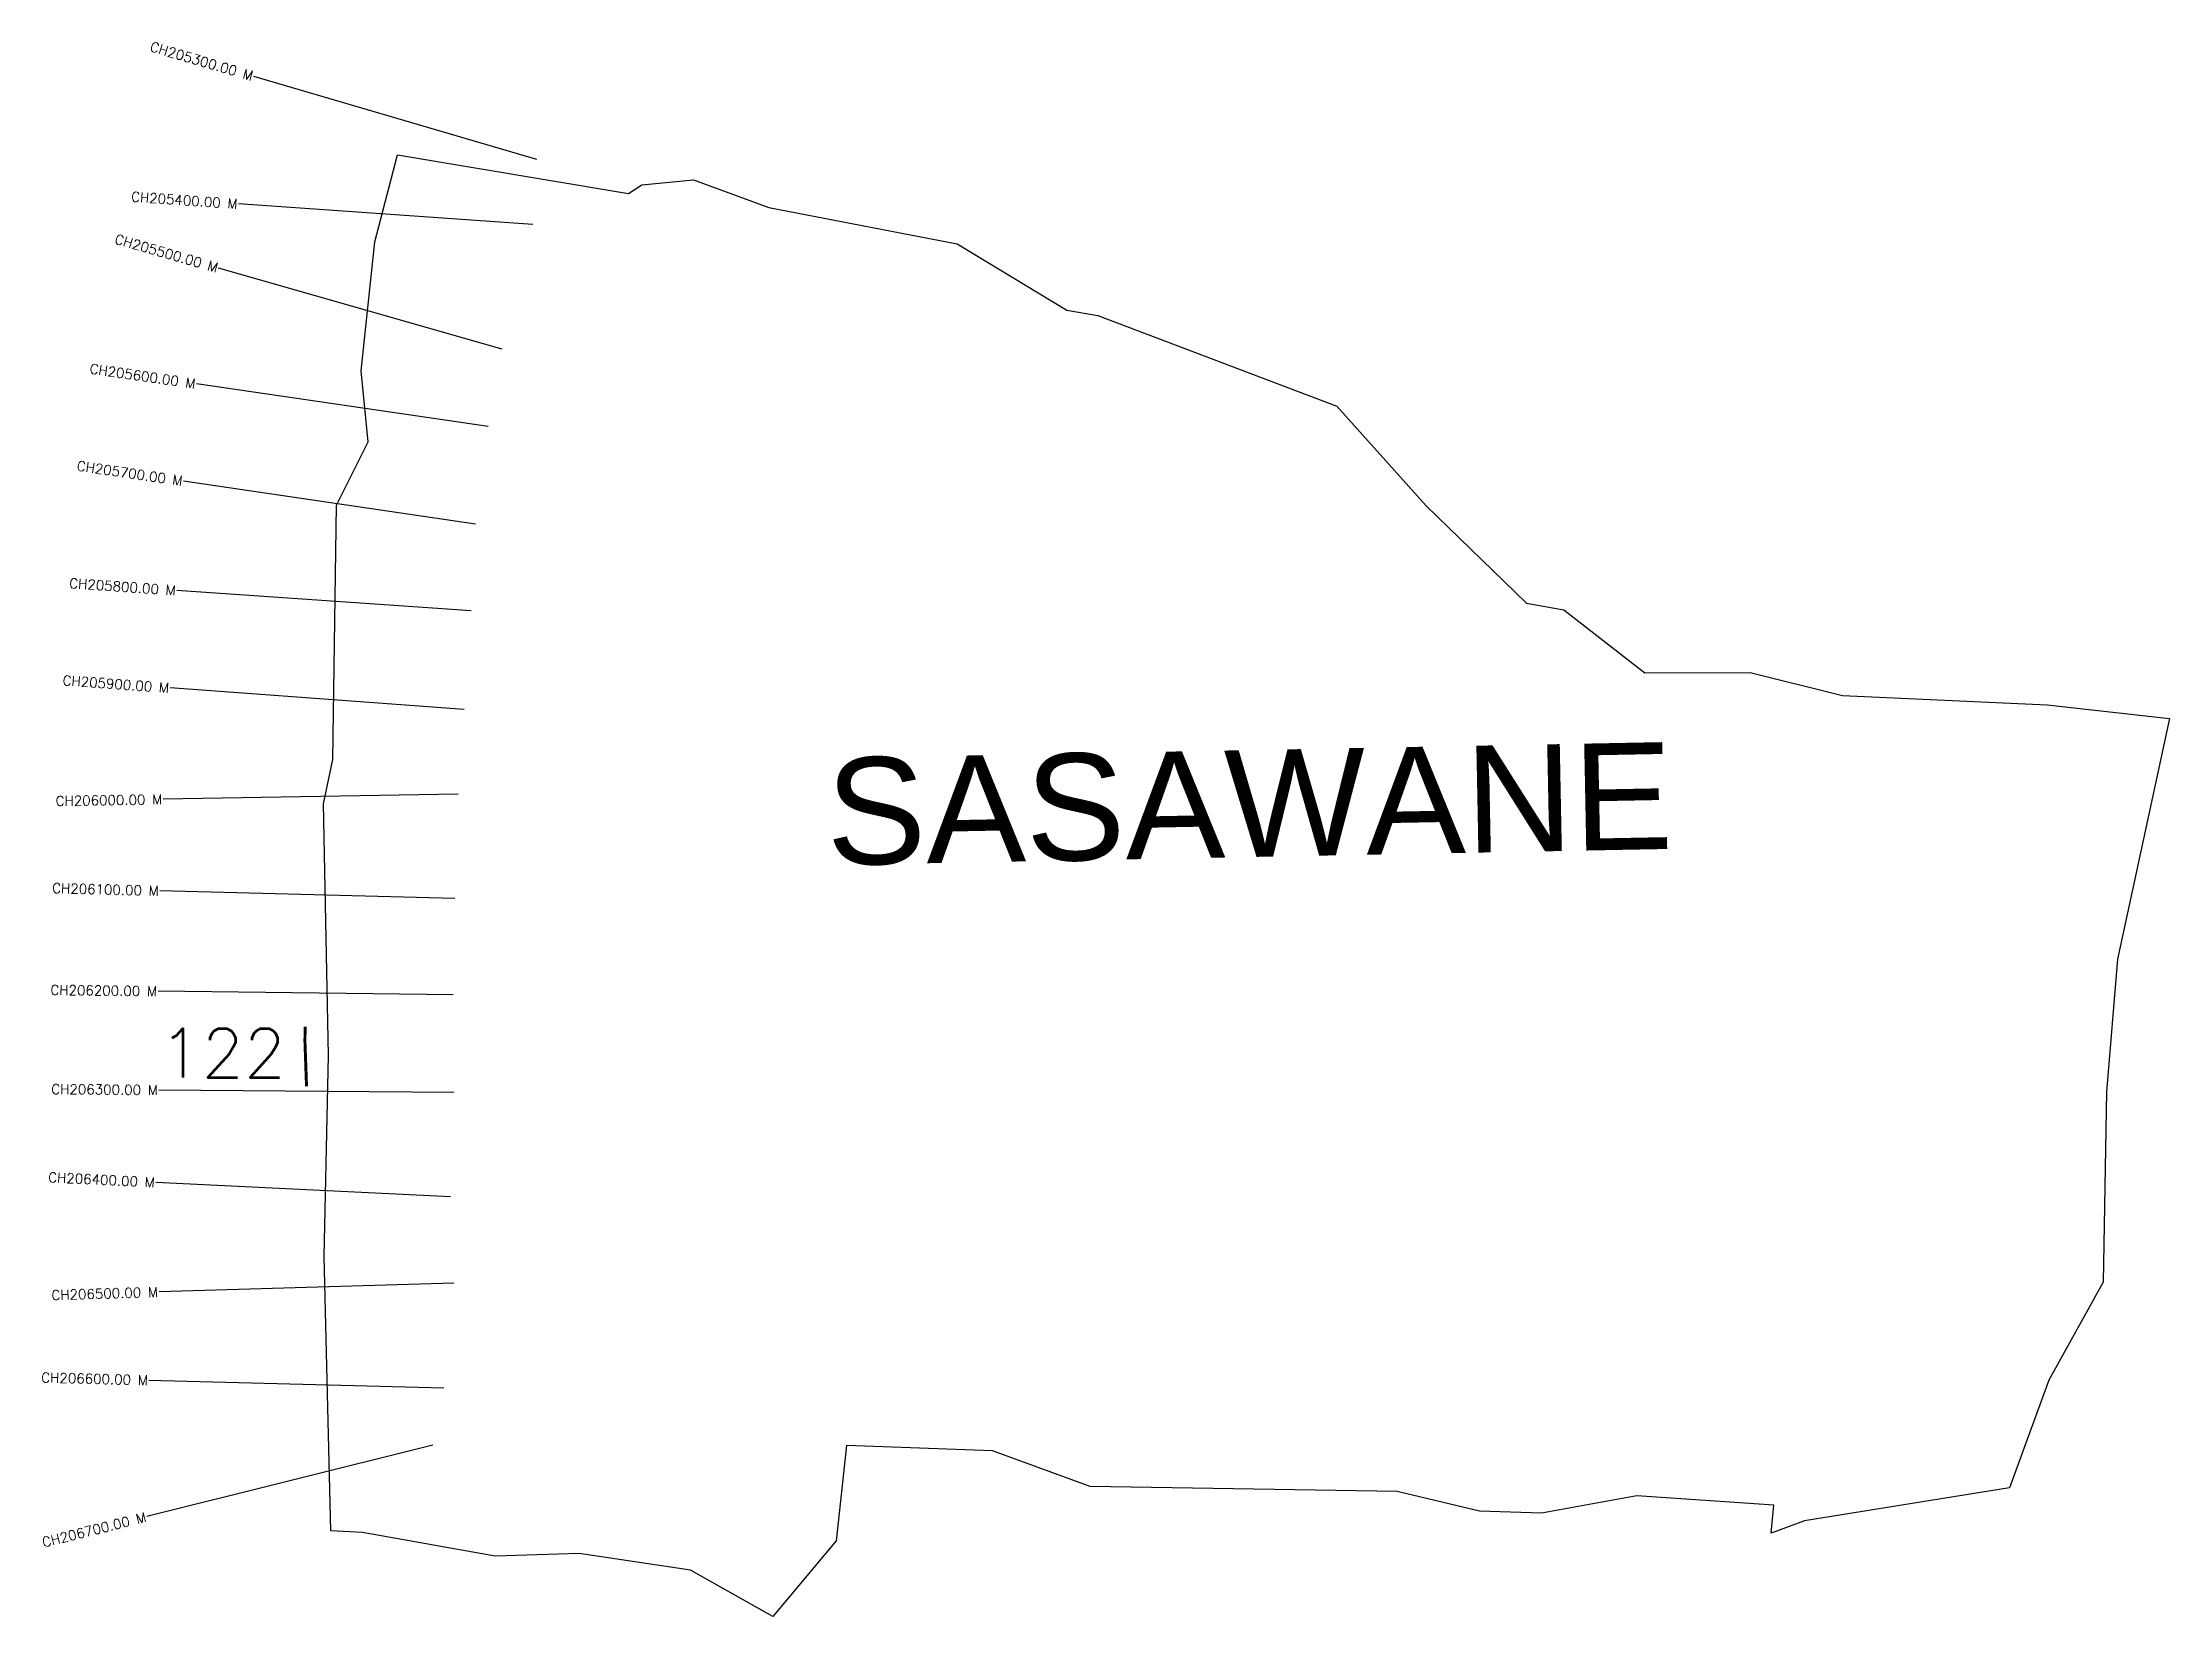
# Model space of a CAD drawing. Header units: metres. Extents: x 274578 to 276741, y 2077873 to 2079474.
import ezdxf
from ezdxf.enums import TextEntityAlignment as Align

# ---------------------------------------------------------------- set-up
doc = ezdxf.new("R2010")
doc.units = ezdxf.units.M
doc.header["$MEASUREMENT"] = 0
for name, color, linetype in [('ARTIFICIALLY PROTECTED', 4, 'Continuous'), ('CS', 134, 'Continuous'), ('CSMark', 6, 'Continuous'), ('village', 3, 'Continuous'), ('VILLAGE NAME', 250, 'Continuous')]:
    doc.layers.add(name, color=color, linetype=linetype)
doc.styles.get("Standard").update_dxf_attribs({"font": 'simplex.shx'})

msp = doc.modelspace()

# ---------------------------------------------------------------- linework, layer by layer
at = {"color": 6, "flags": 128}
msp.add_lwpolyline([(275173.5, 2079320.7), (275187.1, 2079329.6)], dxfattribs=at)
at = {"layer": 'ARTIFICIALLY PROTECTED', "const_width": 3, "flags": 128}
msp.add_lwpolyline([(274844.7, 2078473.3), (274844.5, 2078458.6), (274846, 2078415.7), (274846, 2078412.8)], dxfattribs=at)
at = {"layer": 'CS'}
for p, q in [((275080.3, 2079355.4), (274792.4, 2079439.9)), ((275076.3, 2079289.4), (274777, 2079310.2)), ((275045.2, 2079162.4), (274756.7, 2079244.9)), ((275031, 2079083.9), (274734.1, 2079127.2)), ((275017.8, 2078984.6), (274721, 2079028.2)), ((275013.4, 2078896.4), (274714.1, 2078917.1)), ((275006.5, 2078796.1), (274707.3, 2078817.9)), ((275000.3, 2078709.9), (274700.4, 2078704.7)), ((274996.8, 2078603.6), (274696.9, 2078611.5)), ((274995.1, 2078505.7), (274695.1, 2078509.4)), ((274996, 2078406.3), (274696, 2078408.9)), ((274992.4, 2078300.4), (274692.8, 2078314.9)), ((274996, 2078212.3), (274696.1, 2078203.5)), ((274985.7, 2078105.7), (274685.8, 2078113.6)), ((274974.7, 2078047.8), (274683.7, 2077975))]:
    msp.add_line(p, q, dxfattribs=at)
at = {"layer": 'village', "color": 6}
for points in [[(276338.2, 2077986.7, 0), (276199.1, 2077996.3, 0), (276101.9, 2077978.5, 0), (276039, 2077980.6, 0), (275955.4, 2078000.4, 0), (275643.2, 2078005.8, 0), (275543.7, 2078041.8, 0), (275395.3, 2078047.2, 0), (275384.8, 2077950.4, 0), (275320.5, 2077873.4, 0), (275236.7, 2077920.5, 0), (275123.3, 2077937.4, 0), (275037.8, 2077934.9, 0), (274903.1, 2077958.7, 0), (274870.8, 2077960.6, 0), (274864.2, 2078239.7, 0), (274868.5, 2078444.1, 0), (274863.3, 2078699.9, 0), (274872.8, 2078745, 0), (274876.5, 2079003.7, 0), (274908.9, 2079068.1, 0), (274901.8, 2079140.5, 0), (274915.5, 2079271.8, 0), (274938.6, 2079360.1, 0), (275173.5, 2079320.7, 0)], [(275187.1, 2079329.6, 0), (275239.7, 2079334.9, 0), (275316.4, 2079306.6, 0), (275507.7, 2079269.7, 0), (275619.4, 2079202.2, 0), (275650.9, 2079196.7, 0), (275893.9, 2079104.5, 0), (275984.6, 2079003.2, 0), (276086.7, 2078904.3, 0), (276124.6, 2078897.4, 0), (276207.2, 2078833.3, 0), (276314.3, 2078833.7, 0), (276408, 2078810.4, 0), (276616.2, 2078800.6, 0), (276740.7, 2078786.7, 0), (276687.8, 2078542.1, 0), (276676.7, 2078407.1, 0), (276673.4, 2078213.4, 0), (276618.1, 2078113.9, 0), (276578.1, 2078004.4, 0), (276369.6, 2077970.8, 0), (276335.5, 2077958.3, 0), (276338.2, 2077986.7, 0)]]:
    msp.add_polyline3d(points, dxfattribs=at)

# ---------------------------------------------------------------- texts
at = {"insert": (274696.6, 2078471.6), "char_height": 50, "attachment_point": 1}
msp.add_mtext_dynamic_manual_height_columns('122', width=84.374, gutter_width=1, heights=[74.2], dxfattribs=at)
at = {"layer": 'CSMark'}
for s, rotation, p in [('CH205300.00 M', 343.6461, (274791.5, 2079440.2)), ('CH205400.00 M', 356.0332, (274776, 2079310.2)), ('CH205500.00 M', 344.0383, (274755.8, 2079245.2)), ('CH205600.00 M', 351.7167, (274733.1, 2079127.3)), ('CH205700.00 M', 351.6449, (274720, 2079028.4)), ('CH205800.00 M', 356.0469, (274713.1, 2078917.1)), ('CH205900.00 M', 355.8385, (274706.3, 2078817.9)), ('CH206000.00 M', 0.9902, (274699.4, 2078704.7)), ('CH206100.00 M', 358.502, (274695.9, 2078611.5)), ('CH206200.00 M', 359.2907, (274694.1, 2078509.4)), ('CH206300.00 M', 359.496, (274695, 2078408.9)), ('CH206400.00 M', 357.2205, (274691.8, 2078315)), ('CH206500.00 M', 1.6743, (274695.1, 2078203.5)), ('CH206600.00 M', 358.4881, (274684.8, 2078113.7)), ('CH206700.00 M', 14.0411, (274682.7, 2077974.8))]:
    msp.add_text(s, height=10, rotation=rotation, dxfattribs=at).set_placement(p, align=Align.MIDDLE_RIGHT)
at = {"layer": 'VILLAGE NAME', "insert": (275373.5, 2078746.4), "char_height": 108.748, "attachment_point": 1, "rotation": 1.1028}
msp.add_mtext_dynamic_manual_height_columns('{\\fArial|b0|i0|c0|p34;SASAWANE}', width=726.929, gutter_width=543.7, heights=[0], dxfattribs=at)

doc.saveas('drawing.dxf')
